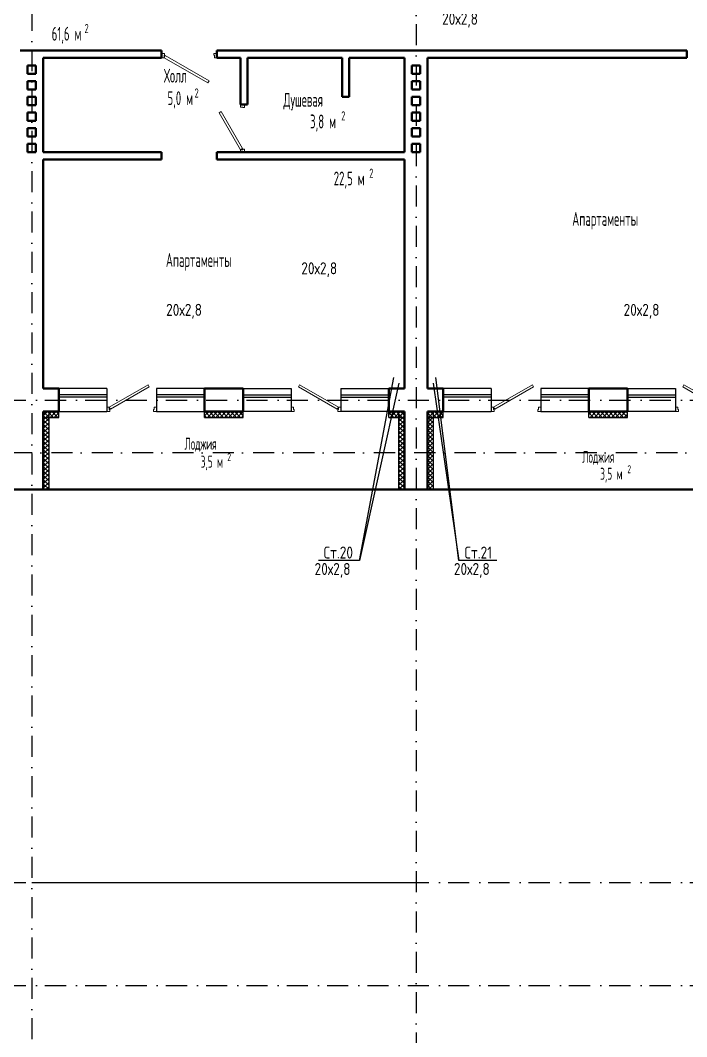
# Model space of a CAD drawing. Extents: x -1560602 to 321118, y -2308202 to -430103.
# Drawn here: x -1515866 to -1504786, y -2291777 to -2274883 of the extents above; entities that cross this region are included whole.
import ezdxf
from ezdxf.enums import TextEntityAlignment as Align

# ---------------------------------------------------------------- set-up
doc = ezdxf.new("R2010")
doc.units = 0
doc.header["$MEASUREMENT"] = 0
doc.linetypes.add('Dot & Dashed', pattern=[670.277762, 352.777767, -176.388884, 0, -141.111112])
doc.linetypes.add('Штрихпунктирная', pattern=[0.670278, 0.352778, -0.176389, 0, -0.141111])
doc.layers.get('0').update_dxf_attribs({"color": 255, "linetype": 'CONTINUOUS'})
for name, color, linetype, lineweight in [('Вентиляция', 2, 'CONTINUOUS', 50), ('Двери', 4, 'CONTINUOUS', 15), ('стены', 5, 'CONTINUOUS', 50)]:
    doc.layers.add(name, color=color, linetype=linetype, lineweight=lineweight)
for name, color, linetype in [('Оси', 253, 'Dot & Dashed'), ('отделка', 240, 'CONTINUOUS'), ('Текст', 7, 'CONTINUOUS'), ('Утеплитель', 6, 'CONTINUOUS')]:
    doc.layers.add(name, color=color, linetype=linetype)
doc.styles.get("Standard").update_dxf_attribs({"font": 'spds.shx', "width": 0.7, "height": 250})

msp = doc.modelspace()

# ---------------------------------------------------------------- linework, layer by layer
at = {"color": 0}
for p, q in [((-1510225.6, -2283863.4, 0), (-1509652.6, -2280818.5, 0)), ((-1508575.3, -2283863.4, 0), (-1508957.4, -2280818, 0)), ((-1509571.6, -2280912.2, 0), (-1510225.6, -2283863.4, 0)), ((-1508999.5, -2280912.2, 0), (-1508575.3, -2283863.4, 0)), ((-1510225.6, -2283863.4, 0), (-1510909.6, -2283863.4, 0)), ((-1507941.3, -2283863.4, 0), (-1508575.3, -2283863.4, 0))]:
    msp.add_line(p, q, dxfattribs=at)
at = {"color": 0, "ltscale": 100}
msp.add_line((-1515675.9, -2289213.9), (-1509285.7, -2289213.9), dxfattribs=at)
at = {"layer": 'Вентиляция', "color": 0, "ltscale": 100}
for p, q in [((-1515745.7, -2275633.6), (-1515605.7, -2275633.6)), ((-1515745.7, -2275773.6), (-1515745.7, -2275633.6)), ((-1515605.7, -2275633.6), (-1515605.7, -2275773.6)), ((-1509355.7, -2275633.6), (-1509215.7, -2275633.6)), ((-1509355.7, -2275773.6), (-1509355.7, -2275633.6)), ((-1509215.7, -2275633.6), (-1509215.7, -2275773.6)), ((-1515605.7, -2275773.6), (-1515745.7, -2275773.6)), ((-1515745.7, -2275893.6), (-1515605.7, -2275893.6)), ((-1515745.7, -2276033.6), (-1515745.7, -2275893.6)), ((-1515605.7, -2275893.6), (-1515605.7, -2276033.6)), ((-1509215.7, -2275773.6), (-1509355.7, -2275773.6)), ((-1509355.7, -2275893.6), (-1509215.7, -2275893.6)), ((-1509355.7, -2276033.6), (-1509355.7, -2275893.6)), ((-1509215.7, -2275893.6), (-1509215.7, -2276033.6)), ((-1515605.7, -2276033.6), (-1515745.7, -2276033.6)), ((-1509215.7, -2276033.6), (-1509355.7, -2276033.6)), ((-1515745.7, -2276153.6), (-1515605.7, -2276153.6)), ((-1515745.7, -2276293.6), (-1515745.7, -2276153.6)), ((-1515605.7, -2276153.6), (-1515605.7, -2276293.6)), ((-1509355.7, -2276153.6), (-1509215.7, -2276153.6)), ((-1509355.7, -2276293.6), (-1509355.7, -2276153.6)), ((-1509215.7, -2276153.6), (-1509215.7, -2276293.6)), ((-1515605.7, -2276293.6), (-1515745.7, -2276293.6)), ((-1515745.7, -2276413.6), (-1515605.7, -2276413.6)), ((-1515745.7, -2276553.6), (-1515745.7, -2276413.6)), ((-1515605.7, -2276413.6), (-1515605.7, -2276553.6)), ((-1509215.7, -2276293.6), (-1509355.7, -2276293.6)), ((-1509355.7, -2276413.6), (-1509215.7, -2276413.6)), ((-1509355.7, -2276553.6), (-1509355.7, -2276413.6)), ((-1509215.7, -2276413.6), (-1509215.7, -2276553.6)), ((-1515605.7, -2276553.6), (-1515745.7, -2276553.6)), ((-1509215.7, -2276553.6), (-1509355.7, -2276553.6)), ((-1515745.7, -2276673.6), (-1515605.7, -2276673.6)), ((-1515745.7, -2276813.6), (-1515745.7, -2276673.6)), ((-1515605.7, -2276673.6), (-1515605.7, -2276813.6)), ((-1509355.7, -2276673.6), (-1509215.7, -2276673.6)), ((-1509355.7, -2276813.6), (-1509355.7, -2276673.6)), ((-1509215.7, -2276673.6), (-1509215.7, -2276813.6)), ((-1515605.7, -2276813.6), (-1515745.7, -2276813.6)), ((-1515745.7, -2276933.6), (-1515605.7, -2276933.6)), ((-1515745.7, -2277073.6), (-1515745.7, -2276933.6)), ((-1515605.7, -2276933.6), (-1515605.7, -2277073.6)), ((-1509215.7, -2276813.6), (-1509355.7, -2276813.6)), ((-1509355.7, -2276933.6), (-1509215.7, -2276933.6)), ((-1509355.7, -2277073.6), (-1509355.7, -2276933.6)), ((-1509215.7, -2276933.6), (-1509215.7, -2277073.6)), ((-1515605.7, -2277073.6), (-1515745.7, -2277073.6)), ((-1509215.7, -2277073.6), (-1509355.7, -2277073.6))]:
    msp.add_line(p, q, dxfattribs=at)
at = {"layer": 'Двери', "color": 0, "linetype": 'Continuous'}
for p, q in [((-1513465.7, -2275433.6), (-1513515.7, -2275433.6)), ((-1513515.7, -2275503.6), (-1513475.7, -2275503.6)), ((-1513475.7, -2275503.6), (-1513475.7, -2275463.6)), ((-1513475.7, -2275463.6), (-1513465.7, -2275463.6)), ((-1513455.7, -2275468.9), (-1513475.7, -2275503.6)), ((-1513475.7, -2275503.6), (-1512748.3, -2275923.6)), ((-1513465.7, -2275463.6), (-1513465.7, -2275433.6)), ((-1512728.3, -2275888.9), (-1513455.7, -2275468.9)), ((-1512595.7, -2275433.6), (-1512645.7, -2275433.6)), ((-1512645.7, -2275433.6), (-1512645.7, -2275463.6)), ((-1512645.7, -2275463.6), (-1512635.7, -2275463.6)), ((-1512635.7, -2275463.6), (-1512635.7, -2275503.6)), ((-1512635.7, -2275503.6), (-1512595.7, -2275503.6)), ((-1512748.3, -2275923.6), (-1512728.3, -2275888.9)), ((-1512560.7, -2276418.7), (-1512526.1, -2276398.7)), ((-1512205.7, -2277033.6), (-1512560.7, -2276418.7)), ((-1512526.1, -2276398.7), (-1512171.1, -2277013.6)), ((-1512205.7, -2276323.6), (-1512205.7, -2276283.6)), ((-1512165.7, -2276323.6), (-1512205.7, -2276323.6)), ((-1512165.7, -2276333.6), (-1512165.7, -2276323.6)), ((-1512135.7, -2276333.6), (-1512165.7, -2276333.6)), ((-1512135.7, -2276283.6), (-1512135.7, -2276333.6)), ((-1512171.1, -2277013.6), (-1512205.7, -2277033.6)), ((-1512205.7, -2277073.6), (-1512205.7, -2277033.6)), ((-1512205.7, -2277033.6), (-1512165.7, -2277033.6)), ((-1512165.7, -2277033.6), (-1512165.7, -2277023.6)), ((-1512165.7, -2277023.6), (-1512135.7, -2277023.6)), ((-1512135.7, -2277023.6), (-1512135.7, -2277073.6)), ((-1514385.7, -2281313.9), (-1513740.6, -2280941.4)), ((-1513720.6, -2280976), (-1514365.7, -2281348.5)), ((-1513740.6, -2280941.4), (-1513720.6, -2280976)), ((-1511220.9, -2280941.4), (-1511240.9, -2280976)), ((-1511240.9, -2280976), (-1510595.7, -2281348.5)), ((-1510575.7, -2281313.9), (-1511220.9, -2280941.4)), ((-1507995.7, -2281313.9), (-1507350.6, -2280941.4)), ((-1507330.6, -2280976), (-1507975.7, -2281348.5)), ((-1507350.6, -2280941.4), (-1507330.6, -2280976)), ((-1504830.9, -2280941.4), (-1504850.9, -2280976)), ((-1504850.9, -2280976), (-1504205.7, -2281348.5)), ((-1504185.7, -2281313.9), (-1504830.9, -2280941.4)), ((-1514425.7, -2281313.9), (-1514385.7, -2281313.9)), ((-1514385.7, -2281313.9), (-1514385.7, -2281353.9)), ((-1514365.7, -2281348.5), (-1514385.7, -2281313.9)), ((-1513640.7, -2281353.9), (-1513640.7, -2281313.9)), ((-1513640.7, -2281313.9), (-1513600.7, -2281313.9)), ((-1511320.7, -2281313.9), (-1511360.7, -2281313.9)), ((-1511320.7, -2281353.9), (-1511320.7, -2281313.9)), ((-1510595.7, -2281348.5), (-1510575.7, -2281313.9)), ((-1510535.7, -2281313.9), (-1510575.7, -2281313.9)), ((-1510575.7, -2281313.9), (-1510575.7, -2281353.9)), ((-1508035.7, -2281313.9), (-1507995.7, -2281313.9)), ((-1507995.7, -2281313.9), (-1507995.7, -2281353.9)), ((-1507975.7, -2281348.5), (-1507995.7, -2281313.9)), ((-1507250.7, -2281353.9), (-1507250.7, -2281313.9)), ((-1507250.7, -2281313.9), (-1507210.7, -2281313.9)), ((-1504930.7, -2281313.9), (-1504970.7, -2281313.9)), ((-1504930.7, -2281353.9), (-1504930.7, -2281313.9)), ((-1514375.7, -2281383.9), (-1514425.7, -2281383.9)), ((-1514385.7, -2281353.9), (-1514375.7, -2281353.9)), ((-1514375.7, -2281353.9), (-1514375.7, -2281383.9)), ((-1513650.7, -2281383.9), (-1513650.7, -2281353.9)), ((-1513650.7, -2281353.9), (-1513640.7, -2281353.9)), ((-1513600.7, -2281383.9), (-1513650.7, -2281383.9)), ((-1511360.7, -2281383.9), (-1511310.7, -2281383.9)), ((-1511310.7, -2281353.9), (-1511320.7, -2281353.9)), ((-1511310.7, -2281383.9), (-1511310.7, -2281353.9)), ((-1510575.7, -2281353.9), (-1510585.7, -2281353.9)), ((-1510585.7, -2281353.9), (-1510585.7, -2281383.9)), ((-1510585.7, -2281383.9), (-1510535.7, -2281383.9)), ((-1507985.7, -2281383.9), (-1508035.7, -2281383.9)), ((-1507995.7, -2281353.9), (-1507985.7, -2281353.9)), ((-1507985.7, -2281353.9), (-1507985.7, -2281383.9)), ((-1507260.7, -2281383.9), (-1507260.7, -2281353.9)), ((-1507260.7, -2281353.9), (-1507250.7, -2281353.9)), ((-1507210.7, -2281383.9), (-1507260.7, -2281383.9)), ((-1504970.7, -2281383.9), (-1504920.7, -2281383.9)), ((-1504920.7, -2281353.9), (-1504930.7, -2281353.9)), ((-1504920.7, -2281383.9), (-1504920.7, -2281353.9))]:
    msp.add_line(p, q, dxfattribs=at)
at = {"layer": 'Оси', "color": 0, "linetype": 'Штрихпунктирная', "lineweight": -3, "ltscale": 1000}
for p, q in [((-1515675.7, -2269343.9), (-1515675.7, -2295548.9)), ((-1509285.7, -2269582.6), (-1509285.7, -2295548.9)), ((-1556351.1, -2281193.9), (-1501895.7, -2281193.9)), ((-1496895.7, -2282073.9), (-1556350.9, -2282073.9)), ((-1556351.1, -2289213.9), (-1478850.7, -2289213.9)), ((-1556351.1, -2290923.9), (-1478850.7, -2290923.9))]:
    msp.add_line(p, q, dxfattribs=at)
at = {"layer": 'отделка', "color": 0, "ltscale": 100}
for p, q in [((-1514425.7, -2281003.9), (-1515225.7, -2281003.9)), ((-1514425.7, -2281108.9), (-1515225.7, -2281108.9)), ((-1514425.7, -2281148.9), (-1515225.7, -2281148.9)), ((-1514425.7, -2281003.9), (-1514425.7, -2281383.9)), ((-1513600.7, -2281003.9), (-1513600.7, -2281383.9)), ((-1512800.7, -2281003.9), (-1513600.7, -2281003.9)), ((-1512800.7, -2281108.9), (-1513600.7, -2281108.9)), ((-1512800.7, -2281148.9), (-1513600.7, -2281148.9)), ((-1512160.7, -2281003.9), (-1511360.7, -2281003.9)), ((-1512160.7, -2281108.9), (-1511360.7, -2281108.9)), ((-1512160.7, -2281148.9), (-1511360.7, -2281148.9)), ((-1511360.7, -2281003.9), (-1511360.7, -2281383.9)), ((-1510535.7, -2281003.9), (-1510535.7, -2281383.9)), ((-1510535.7, -2281003.9), (-1509735.7, -2281003.9)), ((-1510535.7, -2281108.9), (-1509735.7, -2281108.9)), ((-1510535.7, -2281148.9), (-1509735.7, -2281148.9)), ((-1508035.7, -2281003.9), (-1508835.7, -2281003.9)), ((-1508035.7, -2281108.9), (-1508835.7, -2281108.9)), ((-1508035.7, -2281148.9), (-1508835.7, -2281148.9)), ((-1508035.7, -2281003.9), (-1508035.7, -2281383.9)), ((-1507210.7, -2281003.9), (-1507210.7, -2281383.9)), ((-1506410.7, -2281003.9), (-1507210.7, -2281003.9)), ((-1506410.7, -2281108.9), (-1507210.7, -2281108.9)), ((-1506410.7, -2281148.9), (-1507210.7, -2281148.9)), ((-1505770.7, -2281003.9), (-1504970.7, -2281003.9)), ((-1505770.7, -2281108.9), (-1504970.7, -2281108.9)), ((-1505770.7, -2281148.9), (-1504970.7, -2281148.9)), ((-1504970.7, -2281003.9), (-1504970.7, -2281383.9)), ((-1515225.7, -2281383.9), (-1514425.7, -2281383.9)), ((-1513600.7, -2281383.9), (-1512800.7, -2281383.9)), ((-1511360.7, -2281383.9), (-1512160.7, -2281383.9)), ((-1509735.7, -2281383.9), (-1510535.7, -2281383.9)), ((-1508835.7, -2281383.9), (-1508035.7, -2281383.9)), ((-1507210.7, -2281383.9), (-1506410.7, -2281383.9)), ((-1504970.7, -2281383.9), (-1505770.7, -2281383.9))]:
    msp.add_line(p, q, dxfattribs=at)
at = {"layer": 'стены', "color": 0, "linetype": 'Continuous'}
for p, q in [((-1513515.7, -2275383.6), (-1515865.7, -2275383.6)), ((-1515865.7, -2275383.6), (-1515865.7, -2275383.6)), ((-1509475.7, -2275383.6), (-1512595.7, -2275383.6)), ((-1504785.7, -2275383.6), (-1509475.7, -2275383.6)), ((-1515485.7, -2275503.6), (-1513515.7, -2275503.6)), ((-1515485.7, -2277073.6), (-1515485.7, -2275503.6)), ((-1512595.7, -2275503.6), (-1512205.7, -2275503.6)), ((-1512205.7, -2275503.6), (-1512205.7, -2276283.6)), ((-1512085.7, -2276283.6), (-1512085.7, -2275503.6)), ((-1512085.7, -2275503.6), (-1510515.7, -2275503.6)), ((-1510515.7, -2275503.6), (-1510515.7, -2276153.6)), ((-1510395.7, -2276153.6), (-1510395.7, -2275503.6)), ((-1510395.7, -2275503.6), (-1509475.7, -2275503.6)), ((-1510372.8, -2275503.6), (-1509498.8, -2275503.6)), ((-1509475.8, -2277050.6), (-1509475.8, -2275526.6)), ((-1509475.7, -2275503.6), (-1509475.7, -2277073.6)), ((-1509095.7, -2277073.6), (-1509095.7, -2275503.6)), ((-1509095.7, -2275503.6), (-1508055.7, -2275503.6)), ((-1509095.7, -2277050.6), (-1509095.7, -2275526.6)), ((-1508198.7, -2275503.6), (-1509072.7, -2275503.6)), ((-1508055.7, -2275503.6), (-1506365.7, -2275503.6)), ((-1506365.7, -2275503.6), (-1504785.7, -2275503.6)), ((-1510515.7, -2276153.6), (-1510395.7, -2276153.6)), ((-1513515.7, -2277073.6), (-1515485.7, -2277073.6)), ((-1513515.7, -2277073.6), (-1513515.7, -2277193.6)), ((-1513515.7, -2277073.6), (-1513515.7, -2277073.6)), ((-1509475.7, -2277073.6), (-1512595.7, -2277073.6)), ((-1512205.7, -2277073.6), (-1512595.7, -2277073.6)), ((-1512595.7, -2277073.6), (-1512595.7, -2277193.6)), ((-1512595.7, -2277073.6), (-1512595.7, -2277073.6)), ((-1509095.7, -2281003.9), (-1509095.7, -2277073.6)), ((-1515485.7, -2277193.6), (-1513515.7, -2277193.6)), ((-1515485.7, -2281003.9), (-1515485.7, -2277193.6)), ((-1512595.7, -2277193.6), (-1509475.7, -2277193.6)), ((-1509475.7, -2277193.6), (-1509475.7, -2281003.9)), ((-1515225.7, -2281003.9), (-1515485.7, -2281003.9)), ((-1515225.7, -2281313.9), (-1515225.7, -2281003.9)), ((-1512800.7, -2281313.9), (-1512800.7, -2281003.9)), ((-1512160.7, -2281003.9), (-1512800.7, -2281003.9)), ((-1512160.7, -2281313.9), (-1512160.7, -2281003.9)), ((-1509735.7, -2281313.9), (-1509735.7, -2281003.9)), ((-1509475.7, -2281003.9), (-1509735.7, -2281003.9)), ((-1508835.7, -2281003.9), (-1509095.7, -2281003.9)), ((-1508835.7, -2281313.9), (-1508835.7, -2281003.9)), ((-1506410.7, -2281313.9), (-1506410.7, -2281003.9)), ((-1505770.7, -2281003.9), (-1506410.7, -2281003.9)), ((-1505770.7, -2281313.9), (-1505770.7, -2281003.9)), ((-1515225.7, -2281383.9), (-1515225.7, -2281313.9)), ((-1515225.7, -2281383.9), (-1515225.7, -2281313.9)), ((-1512800.7, -2281383.9), (-1512800.7, -2281313.9)), ((-1512800.7, -2281383.9), (-1512800.7, -2281313.9)), ((-1512160.7, -2281383.9), (-1512160.7, -2281313.9)), ((-1512160.7, -2281383.9), (-1512160.7, -2281313.9)), ((-1509735.7, -2281383.9), (-1509735.7, -2281313.9)), ((-1509735.7, -2281383.9), (-1509735.7, -2281313.9)), ((-1508835.7, -2281383.9), (-1508835.7, -2281313.9)), ((-1508835.7, -2281383.9), (-1508835.7, -2281313.9)), ((-1506410.7, -2281383.9), (-1506410.7, -2281313.9)), ((-1506410.7, -2281383.9), (-1506410.7, -2281313.9)), ((-1505770.7, -2281383.9), (-1505770.7, -2281313.9)), ((-1505770.7, -2281383.9), (-1505770.7, -2281313.9)), ((-1515485.7, -2281383.9), (-1515485.7, -2282683.9)), ((-1515485.7, -2281383.9), (-1515225.7, -2281383.9)), ((-1515485.7, -2281383.9), (-1515485.7, -2281383.9)), ((-1512800.7, -2281383.9), (-1512160.7, -2281383.9)), ((-1509735.7, -2281383.9), (-1509475.7, -2281383.9)), ((-1509475.7, -2281383.9), (-1509475.7, -2282683.9)), ((-1509095.7, -2281383.9), (-1509095.7, -2282683.9)), ((-1509095.7, -2281383.9), (-1508835.7, -2281383.9)), ((-1506410.7, -2281383.9), (-1505770.7, -2281383.9)), ((-1515965.7, -2282683.9), (-1515385.7, -2282683.9)), ((-1509575.7, -2282683.9), (-1515385.7, -2282683.9)), ((-1509575.7, -2282683.9), (-1508995.7, -2282683.9)), ((-1503185.7, -2282683.9), (-1508995.7, -2282683.9))]:
    msp.add_line(p, q, dxfattribs=at)
at = {"layer": 'стены', "color": 0, "ltscale": 100}
for p, q in [((-1513515.7, -2275383.6), (-1513515.7, -2275503.6)), ((-1512595.7, -2275383.6), (-1512595.7, -2275503.6)), ((-1504785.7, -2275503.6), (-1504785.7, -2275383.6)), ((-1512205.7, -2276283.6), (-1512085.7, -2276283.6)), ((-1512205.7, -2277073.6), (-1512085.7, -2277073.6))]:
    msp.add_line(p, q, dxfattribs=at)
at = {"layer": 'Утеплитель', "color": 0, "linetype": 'Continuous'}
for p, q in [((-1515485.7, -2281385.4), (-1515484.2, -2281383.9)), ((-1515485.7, -2281456.1), (-1515413.5, -2281383.9)), ((-1515485.7, -2281385.4), (-1515484.2, -2281383.9)), ((-1515485.7, -2281456.1), (-1515413.5, -2281383.9)), ((-1515485.7, -2281526.9), (-1515385.7, -2281426.9)), ((-1515454.9, -2281483.9), (-1515485.7, -2281453.1)), ((-1515385.7, -2281553.1), (-1515485.7, -2281453.1)), ((-1515485.7, -2281483.9), (-1515225.7, -2281483.9)), ((-1515384.2, -2281483.9), (-1515484.2, -2281383.9)), ((-1515385.7, -2281482.4), (-1515484.2, -2281383.9)), ((-1515442.8, -2281483.9), (-1515342.8, -2281383.9)), ((-1515313.5, -2281483.9), (-1515413.5, -2281383.9)), ((-1515385.7, -2281411.7), (-1515413.5, -2281383.9)), ((-1515385.7, -2282683.9), (-1515385.7, -2281383.9)), ((-1515372.1, -2281483.9), (-1515272.1, -2281383.9)), ((-1515242.8, -2281483.9), (-1515342.8, -2281383.9)), ((-1515301.4, -2281483.9), (-1515225.7, -2281408.3)), ((-1515225.7, -2281430.2), (-1515272.1, -2281383.9)), ((-1515230.7, -2281483.9), (-1515225.7, -2281479)), ((-1515225.7, -2281483.9), (-1515225.7, -2281383.9)), ((-1512800.7, -2281483.9), (-1512800.7, -2281383.9)), ((-1512800.7, -2281387.4), (-1512797.2, -2281383.9)), ((-1512800.7, -2281458.1), (-1512726.5, -2281383.9)), ((-1512767.9, -2281483.9), (-1512800.7, -2281451.1)), ((-1512800.7, -2281483.9), (-1512160.7, -2281483.9)), ((-1512697.2, -2281483.9), (-1512797.2, -2281383.9)), ((-1512755.8, -2281483.9), (-1512655.8, -2281383.9)), ((-1512626.5, -2281483.9), (-1512726.5, -2281383.9)), ((-1512685.1, -2281483.9), (-1512585.1, -2281383.9)), ((-1512555.8, -2281483.9), (-1512655.8, -2281383.9)), ((-1512614.4, -2281483.9), (-1512514.4, -2281383.9)), ((-1512485.1, -2281483.9), (-1512585.1, -2281383.9)), ((-1512543.7, -2281483.9), (-1512443.7, -2281383.9)), ((-1512414.4, -2281483.9), (-1512514.4, -2281383.9)), ((-1512472.9, -2281483.9), (-1512372.9, -2281383.9)), ((-1512343.7, -2281483.9), (-1512443.7, -2281383.9)), ((-1512402.2, -2281483.9), (-1512302.2, -2281383.9)), ((-1512272.9, -2281483.9), (-1512372.9, -2281383.9)), ((-1512331.5, -2281483.9), (-1512231.5, -2281383.9)), ((-1512202.2, -2281483.9), (-1512302.2, -2281383.9)), ((-1512260.8, -2281483.9), (-1512160.8, -2281383.9)), ((-1512160.7, -2281454.7), (-1512231.5, -2281383.9)), ((-1512190.1, -2281483.9), (-1512160.7, -2281454.5)), ((-1512160.7, -2281384), (-1512160.8, -2281383.9)), ((-1512160.7, -2281483.9), (-1512160.7, -2281383.9)), ((-1509735.7, -2281483.9), (-1509735.7, -2281383.9)), ((-1509735.7, -2281433.7), (-1509685.9, -2281383.9)), ((-1509656.6, -2281483.9), (-1509735.7, -2281404.8)), ((-1509727.4, -2281483.9), (-1509735.7, -2281475.5)), ((-1509735.7, -2281483.9), (-1509475.7, -2281483.9)), ((-1509715.2, -2281483.9), (-1509615.2, -2281383.9)), ((-1509585.9, -2281483.9), (-1509685.9, -2281383.9)), ((-1509644.5, -2281483.9), (-1509544.5, -2281383.9)), ((-1509515.2, -2281483.9), (-1509615.2, -2281383.9)), ((-1509575.7, -2281383.9), (-1509575.7, -2282683.9)), ((-1509575.7, -2281415.1), (-1509544.5, -2281383.9)), ((-1509575.7, -2281485.8), (-1509475.7, -2281385.8)), ((-1509475.7, -2281523.4), (-1509575.7, -2281423.4)), ((-1509575.7, -2281556.5), (-1509475.7, -2281456.5)), ((-1509475.7, -2281594.1), (-1509575.7, -2281494.1)), ((-1509573.8, -2281483.9), (-1509475.7, -2281385.8)), ((-1509475.7, -2281452.7), (-1509544.5, -2281383.9)), ((-1509475.7, -2281452.7), (-1509544.5, -2281383.9)), ((-1509503.1, -2281483.9), (-1509475.7, -2281456.5)), ((-1509095.7, -2281430.1), (-1509049.5, -2281383.9)), ((-1509095.7, -2281430.1), (-1509049.5, -2281383.9)), ((-1509095.7, -2281500.8), (-1508995.7, -2281400.8)), ((-1509020.3, -2281483.9), (-1509095.7, -2281408.4)), ((-1508995.7, -2281508.4), (-1509095.7, -2281408.4)), ((-1509095.7, -2281571.5), (-1508995.7, -2281471.5)), ((-1509091, -2281483.9), (-1509095.7, -2281479.1)), ((-1508995.7, -2281579.1), (-1509095.7, -2281479.1)), ((-1509095.7, -2281483.9), (-1508835.7, -2281483.9)), ((-1509078.8, -2281483.9), (-1508978.8, -2281383.9)), ((-1508949.5, -2281483.9), (-1509049.5, -2281383.9)), ((-1508995.7, -2281437.7), (-1509049.5, -2281383.9)), ((-1509008.1, -2281483.9), (-1508908.1, -2281383.9)), ((-1508995.7, -2282683.9), (-1508995.7, -2281383.9)), ((-1508878.8, -2281483.9), (-1508978.8, -2281383.9)), ((-1508937.4, -2281483.9), (-1508837.4, -2281383.9)), ((-1508835.7, -2281456.3), (-1508908.1, -2281383.9)), ((-1508866.7, -2281483.9), (-1508835.7, -2281452.9)), ((-1508835.7, -2281385.6), (-1508837.4, -2281383.9)), ((-1508835.7, -2281483.9), (-1508835.7, -2281383.9)), ((-1506410.7, -2281483.9), (-1506410.7, -2281383.9)), ((-1506410.7, -2281432.1), (-1506362.5, -2281383.9)), ((-1506333.2, -2281483.9), (-1506410.7, -2281406.4)), ((-1506404, -2281483.9), (-1506410.7, -2281477.1)), ((-1506410.7, -2281483.9), (-1505770.7, -2281483.9)), ((-1506391.8, -2281483.9), (-1506291.8, -2281383.9)), ((-1506262.5, -2281483.9), (-1506362.5, -2281383.9)), ((-1506321.1, -2281483.9), (-1506221.1, -2281383.9)), ((-1506191.8, -2281483.9), (-1506291.8, -2281383.9)), ((-1506250.4, -2281483.9), (-1506150.4, -2281383.9)), ((-1506121.1, -2281483.9), (-1506221.1, -2281383.9)), ((-1506179.7, -2281483.9), (-1506079.7, -2281383.9)), ((-1506050.4, -2281483.9), (-1506150.4, -2281383.9)), ((-1506109, -2281483.9), (-1506009, -2281383.9)), ((-1505979.7, -2281483.9), (-1506079.7, -2281383.9)), ((-1506038.3, -2281483.9), (-1505938.3, -2281383.9)), ((-1505909, -2281483.9), (-1506009, -2281383.9)), ((-1505967.6, -2281483.9), (-1505867.6, -2281383.9)), ((-1505838.3, -2281483.9), (-1505938.3, -2281383.9)), ((-1505896.9, -2281483.9), (-1505796.9, -2281383.9)), ((-1505770.7, -2281480.7), (-1505867.6, -2281383.9)), ((-1505826.1, -2281483.9), (-1505770.7, -2281428.5)), ((-1505770.7, -2281410), (-1505796.9, -2281383.9)), ((-1505770.7, -2281483.9), (-1505770.7, -2281383.9)), ((-1515485.7, -2281597.6), (-1515385.7, -2281497.6)), ((-1515385.7, -2281623.8), (-1515485.7, -2281523.8)), ((-1515485.7, -2281668.3), (-1515385.7, -2281568.3)), ((-1515385.7, -2281694.5), (-1515485.7, -2281594.5)), ((-1515485.7, -2281739), (-1515385.7, -2281639)), ((-1509575.7, -2281627.3), (-1509475.7, -2281527.3)), ((-1509475.7, -2281664.8), (-1509575.7, -2281564.8)), ((-1509575.7, -2281698), (-1509475.7, -2281598)), ((-1509475.7, -2281735.5), (-1509575.7, -2281635.5)), ((-1509095.7, -2281642.2), (-1508995.7, -2281542.2)), ((-1508995.7, -2281649.8), (-1509095.7, -2281549.8)), ((-1509095.7, -2281712.9), (-1508995.7, -2281612.9)), ((-1508995.7, -2281720.5), (-1509095.7, -2281620.5)), ((-1515385.7, -2281765.2), (-1515485.7, -2281665.2)), ((-1515485.7, -2281809.7), (-1515385.7, -2281709.7)), ((-1515385.7, -2281835.9), (-1515485.7, -2281735.9)), ((-1515485.7, -2281880.4), (-1515385.7, -2281780.4)), ((-1515385.7, -2281906.6), (-1515485.7, -2281806.6)), ((-1509575.7, -2281768.7), (-1509475.7, -2281668.7)), ((-1509475.7, -2281806.2), (-1509575.7, -2281706.2)), ((-1509575.7, -2281839.4), (-1509475.7, -2281739.4)), ((-1509475.7, -2281876.9), (-1509575.7, -2281776.9)), ((-1509575.7, -2281910.1), (-1509475.7, -2281810.1)), ((-1509095.7, -2281783.7), (-1508995.7, -2281683.7)), ((-1508995.7, -2281791.3), (-1509095.7, -2281691.3)), ((-1509095.7, -2281854.4), (-1508995.7, -2281754.4)), ((-1508995.7, -2281862), (-1509095.7, -2281762)), ((-1509095.7, -2281925.1), (-1508995.7, -2281825.1)), ((-1508995.7, -2281932.7), (-1509095.7, -2281832.7)), ((-1515485.7, -2281951.1), (-1515385.7, -2281851.1)), ((-1515385.7, -2281977.3), (-1515485.7, -2281877.3)), ((-1515485.7, -2282021.8), (-1515385.7, -2281921.8)), ((-1515385.7, -2282048.1), (-1515485.7, -2281948.1)), ((-1515485.7, -2282092.5), (-1515385.7, -2281992.5)), ((-1509475.7, -2281947.7), (-1509575.7, -2281847.7)), ((-1509575.7, -2281980.8), (-1509475.7, -2281880.8)), ((-1509475.7, -2282018.4), (-1509575.7, -2281918.4)), ((-1509575.7, -2282051.5), (-1509475.7, -2281951.5)), ((-1509475.7, -2282089.1), (-1509575.7, -2281989.1)), ((-1509095.7, -2281995.8), (-1508995.7, -2281895.8)), ((-1508995.7, -2282003.4), (-1509095.7, -2281903.4)), ((-1509095.7, -2282066.5), (-1508995.7, -2281966.5)), ((-1508995.7, -2282074.1), (-1509095.7, -2281974.1)), ((-1515385.7, -2282118.8), (-1515485.7, -2282018.8)), ((-1515485.7, -2282163.2), (-1515385.7, -2282063.2)), ((-1515385.7, -2282189.5), (-1515485.7, -2282089.5)), ((-1515485.7, -2282234), (-1515385.7, -2282134)), ((-1515385.7, -2282260.2), (-1515485.7, -2282160.2)), ((-1509575.7, -2282122.2), (-1509475.7, -2282022.2)), ((-1509475.7, -2282159.8), (-1509575.7, -2282059.8)), ((-1509575.7, -2282192.9), (-1509475.7, -2282092.9)), ((-1509475.7, -2282230.5), (-1509575.7, -2282130.5)), ((-1509575.7, -2282263.7), (-1509475.7, -2282163.7)), ((-1509095.7, -2282137.2), (-1508995.7, -2282037.2)), ((-1508995.7, -2282144.8), (-1509095.7, -2282044.8)), ((-1509095.7, -2282207.9), (-1508995.7, -2282107.9)), ((-1508995.7, -2282215.5), (-1509095.7, -2282115.5)), ((-1515485.7, -2282304.7), (-1515385.7, -2282204.7)), ((-1515385.7, -2282330.9), (-1515485.7, -2282230.9)), ((-1515485.7, -2282375.4), (-1515385.7, -2282275.4)), ((-1515385.7, -2282401.6), (-1515485.7, -2282301.6)), ((-1509475.7, -2282301.2), (-1509575.7, -2282201.2)), ((-1509575.7, -2282334.4), (-1509475.7, -2282234.4)), ((-1509475.7, -2282371.9), (-1509575.7, -2282271.9)), ((-1509575.7, -2282405.1), (-1509475.7, -2282305.1)), ((-1509095.7, -2282278.6), (-1508995.7, -2282178.6)), ((-1508995.7, -2282286.2), (-1509095.7, -2282186.2)), ((-1509095.7, -2282349.3), (-1508995.7, -2282249.3)), ((-1508995.7, -2282356.9), (-1509095.7, -2282256.9)), ((-1509095.7, -2282420.1), (-1508995.7, -2282320.1)), ((-1508995.7, -2282427.7), (-1509095.7, -2282327.7)), ((-1515485.7, -2282446.1), (-1515385.7, -2282346.1)), ((-1515385.7, -2282472.3), (-1515485.7, -2282372.3)), ((-1515485.7, -2282516.8), (-1515385.7, -2282416.8)), ((-1515385.7, -2282543), (-1515485.7, -2282443)), ((-1515485.7, -2282587.5), (-1515385.7, -2282487.5)), ((-1509475.7, -2282442.6), (-1509575.7, -2282342.6)), ((-1509575.7, -2282475.8), (-1509475.7, -2282375.8)), ((-1509475.7, -2282513.3), (-1509575.7, -2282413.3)), ((-1509575.7, -2282546.5), (-1509475.7, -2282446.5)), ((-1509475.7, -2282584), (-1509575.7, -2282484)), ((-1509095.7, -2282490.8), (-1508995.7, -2282390.8)), ((-1508995.7, -2282498.4), (-1509095.7, -2282398.4)), ((-1509095.7, -2282561.5), (-1508995.7, -2282461.5)), ((-1508995.7, -2282569.1), (-1509095.7, -2282469.1)), ((-1515385.7, -2282613.7), (-1515485.7, -2282513.7)), ((-1515485.7, -2282658.2), (-1515385.7, -2282558.2)), ((-1515386.3, -2282683.9), (-1515485.7, -2282584.5)), ((-1515457, -2282683.9), (-1515485.7, -2282655.2)), ((-1515440.7, -2282683.9), (-1515385.7, -2282628.9)), ((-1509575.7, -2282617.2), (-1509475.7, -2282517.2)), ((-1509475.7, -2282654.8), (-1509575.7, -2282554.8)), ((-1509517.3, -2282683.9), (-1509575.7, -2282625.5)), ((-1509571.7, -2282683.9), (-1509475.7, -2282587.9)), ((-1509501, -2282683.9), (-1509475.7, -2282658.6)), ((-1509095.7, -2282632.2), (-1508995.7, -2282532.2)), ((-1508995.7, -2282639.8), (-1509095.7, -2282539.8)), ((-1509022.3, -2282683.9), (-1509095.7, -2282610.5)), ((-1509076.7, -2282683.9), (-1508995.7, -2282602.9)), ((-1509006, -2282683.9), (-1508995.7, -2282673.6)), ((-1509093, -2282683.9), (-1509095.7, -2282681.2))]:
    msp.add_line(p, q, dxfattribs=at)

# ---------------------------------------------------------------- texts
at = {"color": 0}
for p in [(-1508852.9, -2274956.9), (-1511193.7, -2279104.6), (-1513441.7, -2279795.5), (-1505835, -2279795.5), (-1510972.8, -2284102.6), (-1508656.9, -2284102.6)]:
    msp.add_text('20х2,8', height=200, dxfattribs=at).set_placement(p)
for s, p in [('Ст.20', (-1510578.2, -2283729.7, 0)), ('Ст.21', (-1508251, -2283729.7, 0))]:
    msp.add_text(s, height=200, dxfattribs=at).set_placement(p, align=Align.MIDDLE_CENTER)
at = {"layer": 'Текст', "color": 0, "linetype": 'Continuous', "width": 0.7}
for s, height, p in [('61,6 м', 230, (-1515343.7, -2275220.5)), ('2', 151.8, (-1514797.1, -2275094)), ('Холл', 230, (-1513477.4, -2275918.3)), ('5,0 м', 230, (-1513418.4, -2276292.2)), ('2', 151.8, (-1512966.9, -2276165.7)), ('Душевая', 230, (-1511489.8, -2276319.1)), ('2', 151.8, (-1510528.8, -2276546.9)), ('3,8 м', 230, (-1511047.4, -2276678.9)), ('22,5 м', 230, (-1510653.8, -2277626.8)), ('2', 151.8, (-1510063, -2277500.3)), ('Апартаменты', 230, (-1506688.3, -2278298.9)), ('Апартаменты', 230, (-1513444.7, -2278981.5)), ('Лоджия', 200, (-1513134.4, -2282020.7)), ('3,5 м', 200, (-1512866.1, -2282318.7)), ('2', 132, (-1512423.5, -2282208.7)), ('Лоджия', 200, (-1506520.4, -2282239.1)), ('3,5 м', 200, (-1506224.1, -2282520.7)), ('2', 132, (-1505771.7, -2282410.7))]:
    msp.add_text(s, height=height, dxfattribs=at).set_placement(p)

doc.saveas('drawing.dxf')
